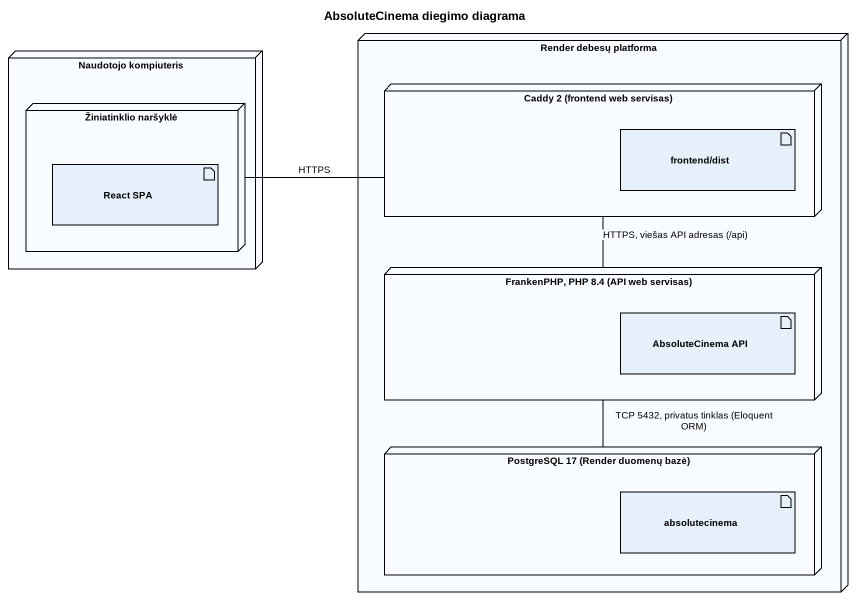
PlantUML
@startuml
title AbsoluteCinema diegimo diagrama
node "Naudotojo kompiuteris" as Naudotojo_kompiuteris {
  node "Žiniatinklio naršyklė" as Žiniatinklio_naršyklė {
    artifact "React SPA" as React_SPA
  }
}
node "Render debesų platforma" as Render_debesų_platforma {
  node "Caddy 2 (frontend web servisas)" as Caddy_2_frontend_web {
    artifact "frontend/dist" as frontend_dist
  }
  node "FrankenPHP, PHP 8.4 (API web servisas)" as FrankenPHP_PHP_8_4_API_web {
    artifact "AbsoluteCinema API" as AbsoluteCinema_API
  }
  node "PostgreSQL 17 (Render duomenų bazė)" as PostgreSQL_17_Render {
    artifact absolutecinema
  }
}
Žiniatinklio_naršyklė -right- Caddy_2_frontend_web : HTTPS
Caddy_2_frontend_web -- FrankenPHP_PHP_8_4_API_web : HTTPS, viešas API adresas (/api)
FrankenPHP_PHP_8_4_API_web -- PostgreSQL_17_Render : TCP 5432, privatus tinklas (Eloquent ORM)
@enduml
